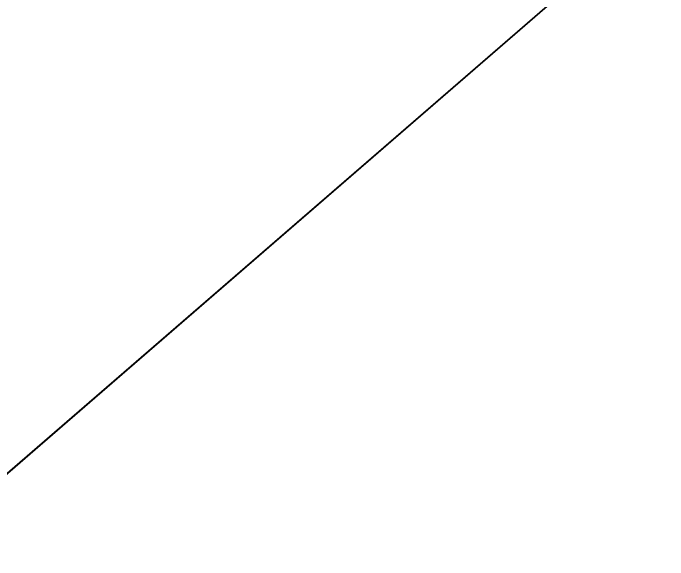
# Model space of a CAD drawing. Extents: x 380192 to 391966, y 6058532 to 6064394.
# Drawn here: x 390280.94 to 390295.09, y 6061467.87 to 6061479.69 of the extents above; entities that cross this region are included whole.
import ezdxf

# ---------------------------------------------------------------- set-up
doc = ezdxf.new("R2010")
doc.units = 0
doc.header["$LTSCALE"] = 5
doc.layers.add('F-RW', color=190, linetype='Continuous')
doc.layers.add('F-RW-T', color=190, linetype='Continuous', lineweight=9)
doc.styles.add('80CG', font='ARIALN.TTF', dxfattribs={"height": 10})
doc.dimstyles.new('Compass 5 000', dxfattribs={"dimscale": 5, "dimtxt": 9, "dimasz": 2, "dimexe": 0.2, "dimexo": 0.0625, "dimgap": 0.5, "dimtad": 0, "dimtih": 1, "dimtoh": 1, "dimzin": 0, "dimdsep": 46, "dimtxsty": '80CG', "dimcen": 0.1, "dimse1": 1, "dimse2": 1, "dimclrd": 256, "dimclrt": 256, "dimaunit": 1, "dimadec": 4, "dimazin": 0, "dimtfac": 0.06, "dimtofl": 0, "dimtmove": 0, "dimatfit": 1, "dimfxl": 0.2, "dimtolj": 1, "dimtzin": 0, "dimlwd": -1, "dimarcsym": 0})

msp = doc.modelspace()

# ---------------------------------------------------------------- linework, layer by layer
at = {"layer": 'F-RW', "flags": 128}
for points in [[(390076.368, 6061292.909), (390756.723, 6061881.379), (390805.981, 6061923.587), (390821.178, 6061936.63), (390832.654, 6061946.312), (390840.452, 6061952.872), (390643.966, 6062157.697), (390641.65, 6062175.13), (390647.918, 6062181.075), (390650.6, 6062160.89), (390856.402, 6061946.353), (390850.456, 6061941.091), (390843.884, 6061935.52), (390843.525, 6061935.217), (390832.003, 6061925.451), (390816.661, 6061912.446), (390766.42, 6061870.01), (390649.425, 6061768.747), (390090.466, 6061285.278)], [(391340.491, 6061655.2), (391207.599, 6061658.718), (391131.151, 6061686.705), (391111.025, 6061694.082), (391104.281, 6061696.551), (391087.84, 6061696.844), (391066.902, 6061697.217), (391052.558, 6061712.458), (391033.414, 6061732.796), (391003.609, 6061764.463), (390986.548, 6061768.01), (390983.326, 6061771.433), (390969.62, 6061785.995), (390908.646, 6061850.777), (390872.96, 6061888.692), (390846.462, 6061912.474), (390832.003, 6061925.451), (390831.229, 6061926.145), (390821.178, 6061936.63), (390805.981, 6061923.587), (390756.723, 6061881.379), (390076.368, 6061292.909)]]:
    msp.add_lwpolyline(points, dxfattribs=at)

# ---------------------------------------------------------------- leaders
at = {"layer": 'F-RW-T'}
msp.add_leader([(390267.833, 6061478.341), (390361.136, 6061363.921)], dimstyle='Compass 5 000', override={"dimtxsty": '80CG'}, dxfattribs=at)

doc.saveas('drawing.dxf')
